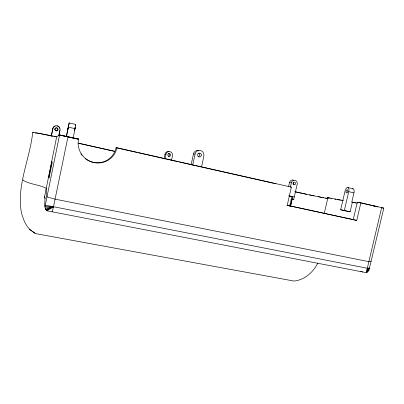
<?xml version="1.0" encoding="UTF-8"?>
<svg xmlns="http://www.w3.org/2000/svg" width="404" height="404" viewBox="0 0 404 404"><rect width="100%" height="100%" fill="white"/><g stroke="black" fill="none" stroke-linecap="round" stroke-linejoin="round"><path stroke-width="0.61" d="M330.76 198.556L331.396 198.561M44.622 196.329L56.696 136.764L59.55 134.987L78.517 139.082A19.801 19.453 41.5 0 0 93.743 162.514A19.801 19.453 41.5 0 0 116.988 147.768L291.38 187.128L287.224 205.348L356.727 220.438L360.863 202.808L383.8 208.146L368.993 269.943L367.675 271.882L366.191 272.655L46.985 210.802C42.91 207.404 45.864 200.783 44.622 196.329L45.107 198.526M75.624 138.612L78.517 139.082L59.55 134.987L45.001 206.671L53.505 206.727L369.473 268.685M366.928 272.437L367.312 268.211L381.664 207.504M74.533 130.381L74.715 129.31M75.23 127.487L74.892 129.219M66.524 136.542L69.19 122.937L75.8 124.462L73.215 137.88M56.696 136.764L37.158 132.951L32.719 132.426C29.891 159.307 16.17 185.891 21.538 213.277C23.568 219.619 25.755 226.902 31.653 230.709M51.323 135.83L52.889 128.492A3.681 3.56 31.4 0 1 57.186 125.801A3.681 3.56 31.4 0 1 60.045 130.118L58.944 135.461M51.293 136.239L52.889 128.492M58.792 135.628L59.903 130.245M66.216 136.597L69.19 122.937M68.008 136.709L53.505 206.727L52.156 211.807M164.059 158.469L164.989 154.166A3.389 3.313 88.5 0 1 168.943 151.591M164.938 158.969L165.963 154.232A3.414 3.338 88.8 0 1 169.943 151.641A3.414 3.338 88.8 0 1 172.478 155.717L171.543 160.029M191.082 164.882L193.476 153.939A4.58 4.424 -86.6 0 1 198.778 150.465M192.693 165.044L195.102 154.03A4.631 4.469 -86.4 0 1 200.455 150.515A4.631 4.469 -86.4 0 1 203.823 156.04L201.601 167.039L193.274 165.175M74.907 128.381L75.099 127.558M292.127 199.207L293.683 199.531L297.203 184.113A3.227 2.995 -77 0 0 295.001 180.3A3.227 2.995 -77 0 0 291.36 182.78L290.385 187.067M288.577 186.572L289.501 182.502A3.207 2.974 -77 0 1 293.844 180.315M289.577 206.318L291.764 196.723L292.607 196.92L290.425 206.484M290.547 206.06L292.218 198.748M324.235 213.479L327.897 197.662L343.339 200.49M352.434 188.809A3.924 1.894 -75.5 0 1 353.954 192.854L351.788 202.131L352.364 202.263L350.127 211.837L340.673 209.772L345.026 191.097A3.934 1.869 -75.6 0 1 347.773 187.547L352.955 188.749M340.673 209.772L344.329 210.54L348.738 191.658A3.934 1.869 -75.6 0 0 347.773 187.547M286.835 205.187L353.237 219.604L357.318 202.172L360.863 202.808M74.79 129.664L74.528 130.603M366.191 272.655L367.312 268.211L369.63 268.019M75.376 125.831L75.568 125.114M317.807 263.105C313.176 272.281 304.55 280.017 294.026 281.063L35.183 233.522L29.416 229.437M46.985 210.802L53.505 206.727L45.076 205.136M46.202 210.237L53.505 206.727L45.172 208.1M45.889 209.777L53.505 206.727L45.581 209.312M292.597 196.925L289.309 196.248M35.355 133.017L36.996 133.113M371.165 261.534L368.862 261.635L55.075 199.152L46.783 196.854L46.106 188.163C38.824 184.663 30.361 184.396 23.316 180.426L23.063 179.785M85.118 158.459A19.559 19.21 41.1 0 0 116.069 147.738L116.988 147.768M193.476 153.939L195.102 154.03M164.989 154.166L165.963 154.232M289.501 182.502L291.36 182.78M273.649 183.259L275.806 183.613M290.814 187.032L291.38 187.128M37.527 133.204L39.122 133.477M59.11 135.259L60.948 135.593M64.014 136.153L67.074 136.709M325.518 198.076L327.22 198.384M351.985 202.071L357.545 203.091M373.599 206.03L374.836 206.257M376.074 206.479L377.927 206.823L357.318 202.172M334.83 199.147L336.067 199.374M337.31 199.601L340.405 200.172M341.648 200.399L342.885 200.626M352.187 202.333L353.424 202.566M354.667 202.793L355.904 203.02M381.32 207.691L383.8 208.146M54.237 136.517L55.333 136.724M327.568 198.536L318.175 196.657M39.688 133.583L41.39 133.911M53.086 136.299L41.96 134.022M323.392 197.743L309.383 194.92M314.176 195.854L302.227 193.385M68.291 136.946L78.517 139.082M289.203 196.187L289.804 196.309L289.224 196.177M289.017 195.768L294.274 196.92M291.93 199.152L293.683 199.531M306.752 194.304L295.051 191.693M288.865 196.081L291.764 196.723M78.421 143.167L114.65 151.283M78.406 143.253L114.074 151.242M294.875 191.738L301.636 193.253M344.329 210.54L350.127 211.837M59.55 134.987L67.104 136.688M68.296 136.961L70.74 137.512M71.963 137.784L74.402 138.335M116.069 147.738L136.961 152.449M138.188 152.727L178.124 161.741M179.356 162.019L192.875 165.069M202.212 167.175L273.109 183.169M68.468 127.154L75.124 128.684M348.738 191.658L353.954 192.854M353.237 219.604L356.727 220.438M327.897 197.662L329.366 198.051L327.346 197.839L328.083 198.127M360.787 271.251L362.55 271.948M32.719 132.426L33.406 132.739M32.618 231.396L35.042 233.108M367.675 271.882L367.312 268.211L368.993 269.943M367.312 268.211L368.377 271.034M52.803 128.629A3.651 3.535 31.3 0 1 55.202 126.023M57.075 125.967A3.651 3.535 31.3 0 1 57.969 126.295M58.752 126.836A3.651 3.535 31.3 0 1 59.787 128.406M55.686 130.75A1.52 1.47 31.3 0 1 55.414 128.25A1.52 1.47 31.3 0 1 57.822 129.134A1.52 1.47 31.3 0 1 56.06 130.886M168.17 153.49A1.414 1.379 88.5 0 1 169.604 154.838A1.414 1.379 88.5 0 1 168.291 156.313M293.471 182.436A1.333 1.237 -77 0 1 293.051 184.28M81.906 155.232A19.559 19.21 41.1 0 1 80.911 153.848M198.662 153.242A1.909 1.843 -86.6 0 1 198.344 156.757M68.675 125.518L67.917 129.093L68.675 125.518M51.879 161.676L48.808 176.573L49.056 177.831L52.247 162.332L51.879 161.676M201.328 154.954L201.116 155.929A1.929 1.863 -86.4 0 1 198.086 156.338A1.929 1.863 -86.4 0 1 198.763 153.252A1.929 1.863 -86.4 0 1 201.328 154.954M55.03 129.74A1.535 1.485 31.4 0 0 57.61 130.33A1.535 1.485 31.4 0 0 56.772 127.846A1.535 1.485 31.4 0 0 55.03 129.74M168.2 154.015A1.424 1.389 88.8 0 0 168.923 156.363A1.424 1.389 88.8 0 0 170.549 154.55A1.424 1.389 88.8 0 0 168.2 154.015M294.93 184.572A1.343 1.247 -77 0 0 294.89 182.254A1.343 1.247 -77 0 0 293.031 183.517A1.343 1.247 -77 0 0 294.93 184.572M347.157 192.582A1.641 0.778 -75.6 0 0 347.43 189.865A1.641 0.778 -75.6 0 0 346.031 191.678A1.641 0.778 -75.6 0 0 347.157 192.582"/></g></svg>
